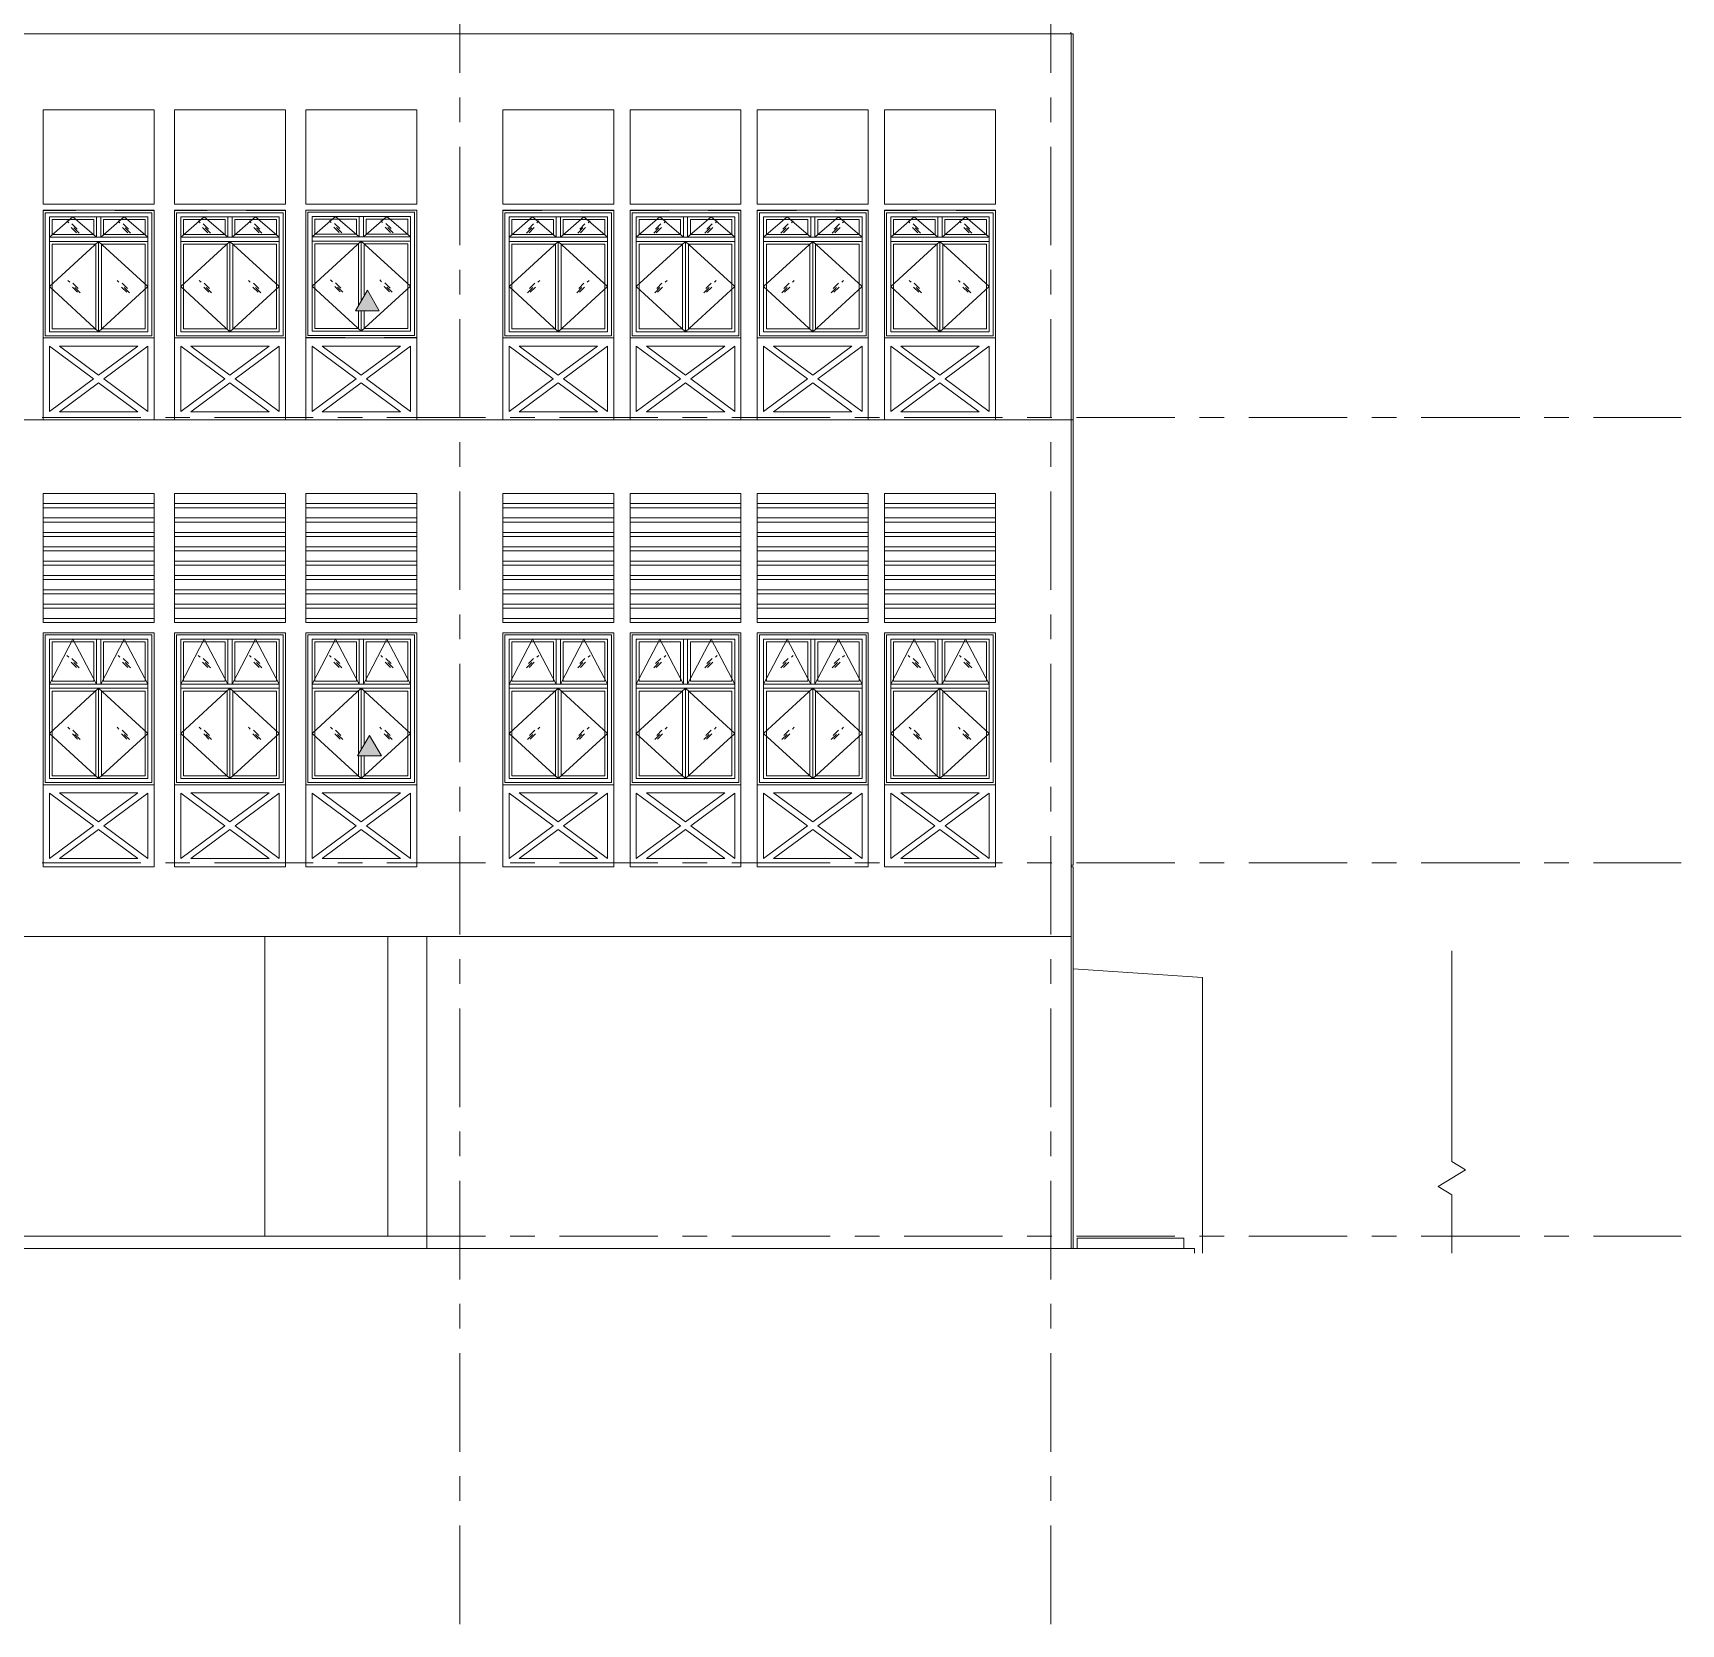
# Model space of a CAD drawing. Header units: millimetres. Extents: x -33493 to 146110, y 17338 to 47807.
# Drawn here: x 126032 to 146110, y 17338 to 36725 of the extents above; entities that cross this region are included whole.
import ezdxf

# ---------------------------------------------------------------- set-up
doc = ezdxf.new("R2010")
doc.units = ezdxf.units.MM
for name, pattern in [('Centre', [4762.5, 952.5, -714.375, 2381.25, -714.375]), ('Dash', [952.5, 476.25, -476.25]), ('Glass Symbol', [360, 90, -90, 90, -90]), ('IDA - Grid Line', [2100, 1200, -300, 300, -300])]:
    doc.linetypes.add(name, pattern=pattern)
for name, color, linetype, lineweight in [('0-1', 7, 'Continuous', 5), ('A-_DETA----_ED', 7, 'Continuous', 9), ('A-_DETA----_ED-1', 7, 'Continuous', 18)]:
    doc.layers.add(name, color=color, linetype=linetype, lineweight=lineweight)
for name, color, linetype, lineweight, true_color in [('A-_FLOR----_E-1', 6, 'Continuous', 9, 0xff00ff), ('A-_FLORLEVL_E-1', 9, 'IDA - Grid Line', 9, 0x808080), ('A-_GENM----_M-1', 6, 'Continuous', 9, 0xff00ff), ('A-_GENM----_M-2', 1, 'Continuous', 9, 0xff0000), ('A-_WALL----_E-1', 6, 'Continuous', 9, 0xff00ff), ('A-_WALLPRTN_E-1', 6, 'Continuous', 9, 0xff00ff), ('A-_WIND----_E-1', 6, 'Continuous', 9, 0xff00ff), ('A-_WIND----_E-2', 6, 'Dash', 9, 0xff00ff), ('A-_WIND----_E-3', 6, 'Centre', 9, 0xff00ff), ('A-_WIND----_E-4', 6, 'Glass Symbol', 9, 0xff00ff), ('M-_SANIFIXR_E-2', 7, 'Continuous', 9, 0x804000), ('M-_SANIFIXR_E-3', 6, 'Continuous', 9, 0xff00ff), ('S-_ANOTGRID_E-1', 9, 'IDA - Grid Line', 9, 0x808080), ('X_PART----_E-1', 6, 'Continuous', 9, 0xff00ff)]:
    doc.layers.add(name, color=color, linetype=linetype, lineweight=lineweight, true_color=true_color)

# ---------------------------------------------------------------- blocks, each defined once
blk = doc.blocks.new('M_SAN_IC - IC-5-2B-774656-DOOR _ wINDOW SCHEDULE - ELEVATION 4 Copy 1')
at = {"layer": 'M-_SANIFIXR_E-2'}
for p, q in [((75896, 22041), (75895, 22041)), ((75895, 22041), (75920, 22041)), ((75920, 22041), (76470, 22041)), ((76470, 22041), (76495, 22041)), ((76495, 22041), (76494, 22041))]:
    blk.add_line(p, q, dxfattribs=at)
at = {"layer": 'M-_SANIFIXR_E-3'}
for p, q in [((75546, 22040), (76846, 22040)), ((75546, 22040), (75546, 21915)), ((76846, 21915), (76846, 22040))]:
    blk.add_line(p, q, dxfattribs=at)
blk = doc.blocks.new('1599_DB_P_S_BLK2 23 0814_rvt-2-DOOR _ wINDOW SCHEDULE - ELEVATION 4 Copy 1')
at = {"layer": 'M-_SANIFIXR_E-3'}
blk.add_blockref('M_SAN_IC - IC-5-2B-774656-DOOR _ wINDOW SCHEDULE - ELEVATION 4 Copy 1', (0, 0), dxfattribs=at)
blk = doc.blocks.new('IDA - Casement w Top Hung - 2 Panels - 1400L X 1500H - B2-AW02-V26-DOOR _ wINDOW SCHEDULE - ELEVATION 4 Copy 1')
at = {"layer": 'A-_WIND----_E-1'}
for p, q in [((73275, 34485), (73275, 34235)), ((73850, 34485), (73275, 34485)), ((74475, 34485), (73275, 34485)), ((73275, 34485), (73275, 33085)), ((73310, 34270), (73310, 34450)), ((73310, 34450), (73815, 34450)), ((73815, 34450), (73815, 34270)), ((73850, 34485), (73850, 34235)), ((73850, 34235), (73850, 34485)), ((73850, 34485), (73900, 34485)), ((73900, 34485), (73900, 34235)), ((74475, 34485), (73900, 34485)), ((73900, 34485), (73900, 34235)), ((73935, 34270), (73935, 34450)), ((73935, 34450), (74440, 34450)), ((74440, 34450), (74440, 34270)), ((74475, 34485), (74475, 34235)), ((74475, 33085), (74475, 34485)), ((73275, 34235), (73850, 34235)), ((73275, 34185), (73275, 34235)), ((74475, 34235), (73275, 34235)), ((73275, 34185), (73275, 33085)), ((73875, 34185), (73275, 34185)), ((73275, 34185), (74475, 34185)), ((73815, 34270), (73310, 34270)), ((73310, 33120), (73310, 34150)), ((73310, 34150), (73840, 34150)), ((73840, 34150), (73840, 33120)), ((73850, 34235), (73900, 34235)), ((73875, 34185), (73875, 33085)), ((73875, 34185), (73875, 33085)), ((74475, 34185), (73875, 34185)), ((73900, 34235), (74475, 34235)), ((73910, 33120), (73910, 34150)), ((73910, 34150), (74440, 34150)), ((74440, 34270), (73935, 34270)), ((74440, 34150), (74440, 33120)), ((74475, 34235), (74475, 34185)), ((74475, 34185), (74475, 33085)), ((73275, 33085), (73875, 33085)), ((74475, 33085), (73275, 33085)), ((73840, 33120), (73310, 33120)), ((73875, 33085), (74475, 33085)), ((74440, 33120), (73910, 33120))]:
    blk.add_line(p, q, dxfattribs=at)
at = {"layer": 'A-_WIND----_E-2'}
blk.add_line((74550, 34560), (73200, 34560), dxfattribs=at)
at = {"layer": 'A-_WIND----_E-3'}
for p, q in [((73275, 34235), (73562, 34485)), ((73850, 34235), (73562, 34485)), ((73900, 34235), (74187, 34485)), ((74475, 34235), (74187, 34485)), ((73875, 34185), (73275, 33635)), ((73875, 34185), (74475, 33635)), ((73275, 33635), (73875, 33085)), ((74475, 33635), (73875, 33085))]:
    blk.add_line(p, q, dxfattribs=at)
at = {"layer": 'A-_WIND----_E-4'}
for p, q in [((73637, 34285), (73487, 34435)), ((73605, 34290), (73511, 34384)), ((73613, 34336), (73519, 34430)), ((74262, 34285), (74112, 34435)), ((74230, 34290), (74136, 34384)), ((74238, 34336), (74144, 34430)), ((73650, 33560), (73500, 33710)), ((73618, 33565), (73524, 33659)), ((73625, 33611), (73532, 33705)), ((74250, 33560), (74100, 33710)), ((74218, 33565), (74124, 33659)), ((74225, 33611), (74132, 33705))]:
    blk.add_line(p, q, dxfattribs=at)
blk = doc.blocks.new('IDA - Casement w Top Hung - 2 Panels - 1400L X 1500H - B2-AW02-V27-DOOR _ wINDOW SCHEDULE - ELEVATION 4 Copy 1')
at = {"layer": 'A-_WIND----_E-1'}
for p, q in [((68625, 34235), (68625, 34485)), ((69200, 34485), (68625, 34485)), ((68625, 34485), (68625, 33085)), ((69825, 34485), (68625, 34485)), ((68660, 34270), (68660, 34450)), ((68660, 34450), (69165, 34450)), ((69165, 34450), (69165, 34270)), ((69200, 34235), (69200, 34485)), ((69200, 34485), (69250, 34485)), ((69200, 34235), (69200, 34485)), ((69250, 34235), (69250, 34485)), ((69825, 34485), (69250, 34485)), ((69250, 34485), (69250, 34235)), ((69285, 34270), (69285, 34450)), ((69285, 34450), (69790, 34450)), ((69790, 34450), (69790, 34270)), ((69825, 34235), (69825, 34485)), ((69825, 33085), (69825, 34485)), ((68625, 34235), (69200, 34235)), ((68625, 34185), (68625, 34235)), ((69825, 34235), (68625, 34235)), ((68625, 33085), (68625, 34185)), ((69225, 34185), (68625, 34185)), ((68625, 34185), (69825, 34185)), ((69165, 34270), (68660, 34270)), ((68660, 33120), (68660, 34150)), ((68660, 34150), (69190, 34150)), ((69190, 34150), (69190, 33120)), ((69200, 34235), (69250, 34235)), ((69225, 33085), (69225, 34185)), ((69825, 34185), (69225, 34185)), ((69225, 33085), (69225, 34185)), ((69250, 34235), (69825, 34235)), ((69260, 33120), (69260, 34150)), ((69260, 34150), (69790, 34150)), ((69790, 34270), (69285, 34270)), ((69790, 34150), (69790, 33120)), ((69825, 34235), (69825, 34185)), ((69825, 33085), (69825, 34185)), ((68625, 33085), (69225, 33085)), ((69825, 33085), (68625, 33085)), ((69190, 33120), (68660, 33120)), ((69225, 33085), (69825, 33085)), ((69790, 33120), (69260, 33120))]:
    blk.add_line(p, q, dxfattribs=at)
at = {"layer": 'A-_WIND----_E-2'}
blk.add_line((68550, 34560), (69900, 34560), dxfattribs=at)
at = {"layer": 'A-_WIND----_E-3'}
for p, q in [((68625, 34235), (68912, 34485)), ((69200, 34235), (68912, 34485)), ((69250, 34235), (69537, 34485)), ((69825, 34235), (69537, 34485)), ((69225, 34185), (68625, 33635)), ((69225, 34185), (69825, 33635)), ((68625, 33635), (69225, 33085)), ((69825, 33635), (69225, 33085))]:
    blk.add_line(p, q, dxfattribs=at)
at = {"layer": 'A-_WIND----_E-4'}
for p, q in [((68837, 34285), (68987, 34435)), ((68861, 34336), (68955, 34430)), ((68869, 34290), (68963, 34384)), ((69462, 34285), (69612, 34435)), ((69486, 34336), (69580, 34430)), ((69494, 34290), (69588, 34384)), ((68850, 33560), (69000, 33710)), ((68874, 33611), (68968, 33705)), ((68882, 33565), (68975, 33659)), ((69450, 33560), (69600, 33710)), ((69474, 33611), (69568, 33705)), ((69482, 33565), (69575, 33659))]:
    blk.add_line(p, q, dxfattribs=at)
blk = doc.blocks.new('IDA - Casement w Top Hung - 2 Panels - 1400L X 1500H - B2-AW02A-V28-DOOR _ wINDOW SCHEDULE - ELEVATION 4 Copy 1')
at = {"layer": 'A-_WIND----_E-1'}
for p, q in [((66225, 34490), (66225, 34240)), ((66800, 34490), (66225, 34490)), ((67425, 34490), (66225, 34490)), ((66225, 34490), (66225, 33090)), ((66260, 34275), (66260, 34455)), ((66260, 34455), (66765, 34455)), ((66765, 34455), (66765, 34275)), ((66800, 34490), (66800, 34240)), ((66800, 34240), (66800, 34490)), ((66800, 34490), (66850, 34490)), ((66850, 34490), (66850, 34240)), ((67425, 34490), (66850, 34490)), ((66850, 34490), (66850, 34240)), ((66885, 34275), (66885, 34455)), ((66885, 34455), (67390, 34455)), ((67390, 34455), (67390, 34275)), ((67425, 34490), (67425, 34240)), ((67425, 33090), (67425, 34490)), ((66225, 34240), (66800, 34240)), ((66225, 34190), (66225, 34240)), ((67425, 34240), (66225, 34240)), ((66225, 34190), (66225, 33090)), ((66825, 34190), (66225, 34190)), ((66225, 34190), (67425, 34190)), ((66765, 34275), (66260, 34275)), ((66260, 33125), (66260, 34155)), ((66260, 34155), (66790, 34155)), ((66790, 34155), (66790, 33399)), ((66800, 34240), (66850, 34240)), ((66825, 34190), (66825, 33460)), ((66825, 34190), (66825, 33460)), ((67425, 34190), (66825, 34190)), ((66850, 34240), (67425, 34240)), ((66860, 33521), (66860, 34155)), ((66860, 34155), (67390, 34155)), ((67390, 34275), (66885, 34275)), ((67390, 34155), (67390, 33125)), ((67425, 34240), (67425, 34190)), ((67425, 34190), (67425, 33090)), ((66790, 33340), (66790, 33125)), ((66825, 33340), (66825, 33090)), ((66825, 33340), (66825, 33090)), ((66860, 33125), (66860, 33340)), ((66225, 33090), (66825, 33090)), ((67425, 33090), (66225, 33090)), ((66790, 33125), (66260, 33125)), ((66825, 33090), (67425, 33090)), ((67390, 33125), (66860, 33125))]:
    blk.add_line(p, q, dxfattribs=at)
at = {"layer": 'A-_WIND----_E-2'}
blk.add_line((66150, 33015), (67500, 33015), dxfattribs=at)
at = {"layer": 'A-_WIND----_E-3'}
for p, q in [((66225, 34240), (66512, 34490)), ((66800, 34240), (66512, 34490)), ((66850, 34240), (67137, 34490)), ((67425, 34240), (67137, 34490)), ((66825, 34190), (66225, 33640)), ((66825, 34190), (67425, 33640)), ((66225, 33640), (66825, 33090)), ((67425, 33640), (66825, 33090))]:
    blk.add_line(p, q, dxfattribs=at)
at = {"layer": 'A-_WIND----_E-4'}
for p, q in [((66587, 34290), (66437, 34440)), ((66555, 34295), (66461, 34389)), ((66563, 34341), (66469, 34435)), ((67212, 34290), (67062, 34440)), ((67180, 34295), (67086, 34389)), ((67188, 34341), (67094, 34435)), ((66600, 33565), (66450, 33715)), ((66568, 33570), (66474, 33664)), ((66575, 33616), (66482, 33710)), ((67200, 33565), (67050, 33715)), ((67168, 33570), (67074, 33664)), ((67175, 33616), (67082, 33710))]:
    blk.add_line(p, q, dxfattribs=at)
blk = doc.blocks.new('IDA - Casement w Top Hung - 2 Panels - 1400L X 1800H - B2-AW01-3560557-DOOR _ wINDOW SCHEDULE - ELEVATION 4 Copy 1')
at = {"layer": 'A-_WIND----_E-1'}
for p, q in [((1425, 29340), (1425, 28790)), ((2000, 29340), (1425, 29340)), ((2625, 29340), (1425, 29340)), ((1425, 29340), (1425, 27640)), ((2000, 29340), (2000, 28790)), ((2000, 28790), (2000, 29340)), ((2000, 29340), (2050, 29340)), ((2050, 29340), (2050, 28790)), ((2625, 29340), (2050, 29340)), ((2050, 29340), (2050, 28790)), ((2625, 29340), (2625, 28790)), ((2625, 27640), (2625, 29340)), ((1460, 28825), (1460, 29305)), ((1460, 29305), (1965, 29305)), ((1965, 29305), (1965, 28825)), ((2085, 28825), (2085, 29305)), ((2085, 29305), (2590, 29305)), ((2590, 29305), (2590, 28825)), ((1425, 28790), (2000, 28790)), ((1425, 28740), (1425, 28790)), ((2625, 28790), (1425, 28790)), ((1425, 28740), (1425, 27640)), ((2025, 28740), (1425, 28740)), ((1425, 28740), (2625, 28740)), ((1965, 28825), (1460, 28825)), ((2000, 28790), (2050, 28790)), ((2025, 28740), (2025, 27640)), ((2025, 28740), (2025, 27640)), ((2625, 28740), (2025, 28740)), ((2050, 28790), (2625, 28790)), ((2590, 28825), (2085, 28825)), ((2625, 28790), (2625, 28740)), ((2625, 28740), (2625, 27640)), ((1460, 27675), (1460, 28705)), ((1460, 28705), (1990, 28705)), ((1990, 28705), (1990, 27675)), ((2060, 27675), (2060, 28705)), ((2060, 28705), (2590, 28705)), ((2590, 28705), (2590, 27675)), ((1425, 27640), (2025, 27640)), ((2625, 27640), (1425, 27640)), ((1990, 27675), (1460, 27675)), ((2025, 27640), (2625, 27640)), ((2590, 27675), (2060, 27675))]:
    blk.add_line(p, q, dxfattribs=at)
at = {"layer": 'A-_WIND----_E-3'}
for p, q in [((1425, 28790), (1712, 29340)), ((2000, 28790), (1712, 29340)), ((2050, 28790), (2337, 29340)), ((2625, 28790), (2337, 29340)), ((2025, 28740), (1425, 28190)), ((2025, 28740), (2625, 28190)), ((1425, 28190), (2025, 27640)), ((2625, 28190), (2025, 27640))]:
    blk.add_line(p, q, dxfattribs=at)
at = {"layer": 'A-_WIND----_E-4'}
for p, q in [((1787, 28990), (1637, 29140)), ((1763, 29041), (1669, 29135)), ((2412, 28990), (2262, 29140)), ((2388, 29041), (2294, 29135)), ((1755, 28995), (1661, 29089)), ((2380, 28995), (2286, 29089)), ((1800, 28115), (1650, 28265)), ((1768, 28120), (1674, 28214)), ((1775, 28166), (1682, 28260)), ((2400, 28115), (2250, 28265)), ((2368, 28120), (2274, 28214)), ((2375, 28166), (2282, 28260))]:
    blk.add_line(p, q, dxfattribs=at)
blk = doc.blocks.new('IDA - Casement w Top Hung - 2 Panels - 1400L X 1800H - B2-AW01-3560558-DOOR _ wINDOW SCHEDULE - ELEVATION 4 Copy 1')
at = {"layer": 'A-_WIND----_E-1'}
for p, q in [((-3225, 28790), (-3225, 29340)), ((-2650, 29340), (-3225, 29340)), ((-3225, 29340), (-3225, 27640)), ((-2025, 29340), (-3225, 29340)), ((-2650, 28790), (-2650, 29340)), ((-2650, 29340), (-2600, 29340)), ((-2650, 28790), (-2650, 29340)), ((-2600, 28790), (-2600, 29340)), ((-2025, 29340), (-2600, 29340)), ((-2600, 29340), (-2600, 28790)), ((-2025, 28790), (-2025, 29340)), ((-2025, 27640), (-2025, 29340)), ((-3190, 28825), (-3190, 29305)), ((-3190, 29305), (-2685, 29305)), ((-2685, 29305), (-2685, 28825)), ((-2565, 28825), (-2565, 29305)), ((-2565, 29305), (-2060, 29305)), ((-2060, 29305), (-2060, 28825)), ((-3225, 28790), (-2650, 28790)), ((-3225, 28740), (-3225, 28790)), ((-2025, 28790), (-3225, 28790)), ((-3225, 27640), (-3225, 28740)), ((-2625, 28740), (-3225, 28740)), ((-3225, 28740), (-2025, 28740)), ((-2685, 28825), (-3190, 28825)), ((-2650, 28790), (-2600, 28790)), ((-2625, 27640), (-2625, 28740)), ((-2025, 28740), (-2625, 28740)), ((-2625, 27640), (-2625, 28740)), ((-2600, 28790), (-2025, 28790)), ((-2060, 28825), (-2565, 28825)), ((-2025, 28790), (-2025, 28740)), ((-2025, 27640), (-2025, 28740)), ((-3190, 27675), (-3190, 28705)), ((-3190, 28705), (-2660, 28705)), ((-2660, 28705), (-2660, 27675)), ((-2590, 27675), (-2590, 28705)), ((-2590, 28705), (-2060, 28705)), ((-2060, 28705), (-2060, 27675)), ((-3225, 27640), (-2625, 27640)), ((-2025, 27640), (-3225, 27640)), ((-2660, 27675), (-3190, 27675)), ((-2625, 27640), (-2025, 27640)), ((-2060, 27675), (-2590, 27675))]:
    blk.add_line(p, q, dxfattribs=at)
at = {"layer": 'A-_WIND----_E-3'}
for p, q in [((-3225, 28790), (-2938, 29340)), ((-2650, 28790), (-2938, 29340)), ((-2600, 28790), (-2313, 29340)), ((-2025, 28790), (-2313, 29340)), ((-2625, 28740), (-3225, 28190)), ((-2625, 28740), (-2025, 28190)), ((-3225, 28190), (-2625, 27640)), ((-2025, 28190), (-2625, 27640))]:
    blk.add_line(p, q, dxfattribs=at)
at = {"layer": 'A-_WIND----_E-4'}
for p, q in [((-3013, 28990), (-2863, 29140)), ((-2989, 29041), (-2895, 29135)), ((-2388, 28990), (-2238, 29140)), ((-2364, 29041), (-2270, 29135)), ((-2981, 28995), (-2887, 29089)), ((-2356, 28995), (-2262, 29089)), ((-3000, 28115), (-2850, 28265)), ((-2976, 28166), (-2882, 28260)), ((-2968, 28120), (-2875, 28214)), ((-2400, 28115), (-2250, 28265)), ((-2376, 28166), (-2282, 28260)), ((-2368, 28120), (-2275, 28214))]:
    blk.add_line(p, q, dxfattribs=at)
blk = doc.blocks.new('IDA - Casement w Top Hung - 2 Panels - 1400L X 1800H - B2-AW01A-V33-DOOR _ wINDOW SCHEDULE - ELEVATION 4 Copy 1')
at = {"layer": 'A-_WIND----_E-1'}
for p, q in [((66225, 29340), (66225, 28790)), ((66800, 29340), (66225, 29340)), ((67425, 29340), (66225, 29340)), ((66225, 29340), (66225, 27640)), ((66800, 29340), (66800, 28790)), ((66800, 28790), (66800, 29340)), ((66800, 29340), (66850, 29340)), ((66850, 29340), (66850, 28790)), ((67425, 29340), (66850, 29340)), ((66850, 29340), (66850, 28790)), ((67425, 29340), (67425, 28790)), ((67425, 27640), (67425, 29340)), ((66260, 28825), (66260, 29305)), ((66260, 29305), (66765, 29305)), ((66765, 29305), (66765, 28825)), ((66885, 28825), (66885, 29305)), ((66885, 29305), (67390, 29305)), ((67390, 29305), (67390, 28825)), ((66225, 28790), (66800, 28790)), ((66225, 28740), (66225, 28790)), ((67425, 28790), (66225, 28790)), ((66225, 28740), (66225, 27640)), ((66825, 28740), (66225, 28740)), ((66225, 28740), (67425, 28740)), ((66765, 28825), (66260, 28825)), ((66800, 28790), (66850, 28790)), ((66825, 28740), (66825, 27992)), ((66825, 28740), (66825, 27992)), ((67425, 28740), (66825, 28740)), ((66850, 28790), (67425, 28790)), ((67390, 28825), (66885, 28825)), ((67425, 28790), (67425, 28740)), ((67425, 28740), (67425, 27640)), ((66260, 27675), (66260, 28705)), ((66260, 28705), (66790, 28705)), ((66790, 28705), (66790, 27931)), ((66860, 28052), (66860, 28705)), ((66860, 28705), (67390, 28705)), ((67390, 28705), (67390, 27675)), ((66790, 27915), (66790, 27675)), ((66825, 27915), (66825, 27640)), ((66825, 27915), (66825, 27640)), ((66860, 27675), (66860, 27915)), ((66225, 27640), (66825, 27640)), ((67425, 27640), (66225, 27640)), ((66790, 27675), (66260, 27675)), ((66825, 27640), (67425, 27640)), ((67390, 27675), (66860, 27675))]:
    blk.add_line(p, q, dxfattribs=at)
at = {"layer": 'A-_WIND----_E-3'}
for p, q in [((66225, 28790), (66512, 29340)), ((66800, 28790), (66512, 29340)), ((66850, 28790), (67137, 29340)), ((67425, 28790), (67137, 29340)), ((66825, 28740), (66225, 28190)), ((66825, 28740), (67425, 28190)), ((66225, 28190), (66825, 27640)), ((67425, 28190), (66825, 27640))]:
    blk.add_line(p, q, dxfattribs=at)
at = {"layer": 'A-_WIND----_E-4'}
for p, q in [((66587, 28990), (66437, 29140)), ((66563, 29041), (66469, 29135)), ((67212, 28990), (67062, 29140)), ((67188, 29041), (67094, 29135)), ((66555, 28995), (66461, 29089)), ((67180, 28995), (67086, 29089)), ((66600, 28115), (66450, 28265)), ((66568, 28120), (66474, 28214)), ((66575, 28166), (66482, 28260)), ((67200, 28115), (67050, 28265)), ((67168, 28120), (67074, 28214)), ((67175, 28166), (67082, 28260))]:
    blk.add_line(p, q, dxfattribs=at)
blk = doc.blocks.new('Wall Motif - Type 1-6012128-DOOR _ wINDOW SCHEDULE - ELEVATION 4 Copy 1')
at = {"layer": 'A-_GENM----_M-1'}
for p, q in [((73000, 33010), (71650, 33010)), ((71725, 32112), (71725, 32908)), ((71725, 32908), (72262, 32510)), ((72325, 32557), (71848, 32910)), ((71848, 32910), (72802, 32910)), ((72802, 32910), (72325, 32557)), ((72388, 32510), (72925, 32908)), ((72925, 32908), (72925, 32112)), ((72262, 32510), (71725, 32112)), ((71848, 32110), (72325, 32463)), ((72325, 32463), (72802, 32110)), ((72925, 32112), (72388, 32510)), ((72802, 32110), (71848, 32110))]:
    blk.add_line(p, q, dxfattribs=at)
blk = doc.blocks.new('IDA - FAP - 1300H-4450683-DOOR _ wINDOW SCHEDULE - ELEVATION 4 Copy 1')
at = {"layer": 'A-_GENM----_M-2'}
blk.add_hatch(color=256, dxfattribs=at).paths.add_polyline_path([(9224, 27915), (9513, 27915), (9369, 28165), (9229, 27924)])
for p, q in [((9369, 28165), (9224, 27915)), ((9513, 27915), (9369, 28165)), ((9224, 27915), (9513, 27915))]:
    blk.add_line(p, q, dxfattribs=at)
blk = doc.blocks.new('Wall Motif FACADE PART - Type 1-5780946-DOOR _ wINDOW SCHEDULE - ELEVATION 4 Copy 1')
at = {"layer": 'A-_GENM----_M-1'}
for p, q in [((73200, 30990), (74550, 30990)), ((74550, 30940), (73200, 30940)), ((73200, 30815), (74550, 30815)), ((74550, 30765), (73200, 30765)), ((73200, 30640), (74550, 30640)), ((74550, 30590), (73200, 30590)), ((73200, 30465), (74550, 30465)), ((74550, 30415), (73200, 30415)), ((73200, 30290), (74550, 30290)), ((74550, 30240), (73200, 30240)), ((73200, 30115), (74550, 30115)), ((74550, 30065), (73200, 30065)), ((73200, 29940), (74550, 29940)), ((74550, 29890), (73200, 29890)), ((73200, 29765), (74550, 29765)), ((74550, 29715), (73200, 29715)), ((73200, 29590), (74550, 29590))]:
    blk.add_line(p, q, dxfattribs=at)
blk = doc.blocks.new('IDA - M_Break Line - IDA - M_Break Line-3262462-DOOR _ wINDOW SCHEDULE - ELEVATION 4 Copy 1')
at = {"layer": 'A-_DETA----_ED-1'}
for p, q in [((80111, 25541), (80111, 22973)), ((80111, 22973), (80276, 22872)), ((80276, 22872), (79945, 22670)), ((79945, 22670), (80111, 22569)), ((80111, 22569), (80111, 21858))]:
    blk.add_line(p, q, dxfattribs=at)

msp = doc.modelspace()

# ---------------------------------------------------------------- linework, layer by layer
at = {"layer": 'A-_FLOR----_E-1'}
for p, q in [((67535, 22065), (130831.6, 22065)), ((109706.6, 21915), (140181.6, 21915)), ((140181.6, 21915), (140181.6, 21858.4))]:
    msp.add_line(p, q, dxfattribs=at)
at = {"layer": 'A-_FLORLEVL_E-1'}
for p, q in [((46344.7, 32040), (146110.4, 32040)), ((46344.7, 26615), (146110.4, 26615)), ((46344.7, 22065), (146110.4, 22065))]:
    msp.add_line(p, q, dxfattribs=at)
at = {"layer": 'A-_WALL----_E-1'}
for p, q in [((138681.6, 36715), (58981.6, 36715)), ((138676.6, 36715), (138676.6, 36735)), ((126156.6, 34640), (126156.6, 35790)), ((126156.6, 35790), (127506.6, 35790)), ((127506.6, 35790), (127506.6, 34640)), ((127756.6, 34640), (127756.6, 35790)), ((127756.6, 35790), (129106.6, 35790)), ((129106.6, 35790), (129106.6, 34640)), ((129356.6, 34640), (129356.6, 35790)), ((129356.6, 35790), (130706.6, 35790)), ((130706.6, 35790), (130706.6, 34640)), ((131756.6, 34640), (131756.6, 35790)), ((131756.6, 35790), (133106.6, 35790)), ((133106.6, 35790), (133106.6, 34640)), ((133306.6, 34640), (133306.6, 35790)), ((133306.6, 35790), (134656.6, 35790)), ((134656.6, 35790), (134656.6, 34640)), ((134856.6, 34640), (134856.6, 35790)), ((134856.6, 35790), (136206.6, 35790)), ((136206.6, 35790), (136206.6, 34640)), ((136406.6, 34640), (136406.6, 35790)), ((136406.6, 35790), (137756.6, 35790)), ((137756.6, 35790), (137756.6, 34640)), ((127506.6, 34640), (126156.6, 34640)), ((126156.6, 32010), (126156.6, 34565)), ((126156.6, 34565), (127506.6, 34565)), ((127506.6, 34565), (127506.6, 32010)), ((129106.6, 34640), (127756.6, 34640)), ((127756.6, 32010), (127756.6, 34565)), ((127756.6, 34565), (129106.6, 34565)), ((129106.6, 34565), (129106.6, 32010)), ((130706.6, 34640), (129356.6, 34640)), ((129356.6, 32010), (129356.6, 34565)), ((129356.6, 34565), (130706.6, 34565)), ((129381.6, 33040), (129381.6, 34540)), ((129381.6, 34540), (130681.6, 34540)), ((130681.6, 34540), (130681.6, 33040)), ((130706.6, 34565), (130706.6, 32010)), ((133106.6, 34640), (131756.6, 34640)), ((131756.6, 32010), (131756.6, 34565)), ((131756.6, 34565), (133106.6, 34565)), ((133106.6, 34565), (133106.6, 32010)), ((134656.6, 34640), (133306.6, 34640)), ((133306.6, 32010), (133306.6, 34565)), ((133306.6, 34565), (134656.6, 34565)), ((134656.6, 34565), (134656.6, 32010)), ((136206.6, 34640), (134856.6, 34640)), ((134856.6, 32010), (134856.6, 34565)), ((134856.6, 34565), (136206.6, 34565)), ((136206.6, 34565), (136206.6, 32010)), ((137756.6, 34640), (136406.6, 34640)), ((136406.6, 32010), (136406.6, 34565)), ((136406.6, 34565), (137756.6, 34565)), ((137756.6, 34565), (137756.6, 32010)), ((126181.6, 33035), (126181.6, 34535)), ((126181.6, 34535), (127481.6, 34535)), ((127481.6, 34535), (127481.6, 33035)), ((127781.6, 33035), (127781.6, 34535)), ((127781.6, 34535), (129081.6, 34535)), ((129081.6, 34535), (129081.6, 33035)), ((131781.6, 33035), (131781.6, 34535)), ((131781.6, 34535), (133081.6, 34535)), ((133081.6, 34535), (133081.6, 33035)), ((133331.6, 33035), (133331.6, 34535)), ((133331.6, 34535), (134631.6, 34535)), ((134631.6, 34535), (134631.6, 33035)), ((134881.6, 33035), (134881.6, 34535)), ((134881.6, 34535), (136181.6, 34535)), ((136181.6, 34535), (136181.6, 33035)), ((136431.6, 33035), (136431.6, 34535)), ((136431.6, 34535), (137731.6, 34535)), ((137731.6, 34535), (137731.6, 33035)), ((127481.6, 33035), (126181.6, 33035)), ((129081.6, 33035), (127781.6, 33035)), ((130681.6, 33040), (129381.6, 33040)), ((133081.6, 33035), (131781.6, 33035)), ((134631.6, 33035), (133331.6, 33035)), ((136181.6, 33035), (134881.6, 33035)), ((137731.6, 33035), (136431.6, 33035)), ((138681.6, 32010), (101906.6, 32010)), ((138681.6, 25715), (138681.6, 32010)), ((126156.6, 31115), (127506.6, 31115)), ((126156.6, 29540), (126156.6, 31115)), ((127506.6, 31115), (127506.6, 29540)), ((127756.6, 31115), (129106.6, 31115)), ((127756.6, 29540), (127756.6, 31115)), ((129106.6, 31115), (129106.6, 29540)), ((129356.6, 31115), (130706.6, 31115)), ((129356.6, 29540), (129356.6, 31115)), ((130706.6, 31115), (130706.6, 29540)), ((131756.6, 31115), (133106.6, 31115)), ((131756.6, 29540), (131756.6, 31115)), ((133106.6, 31115), (133106.6, 29540)), ((133306.6, 31115), (134656.6, 31115)), ((133306.6, 29540), (133306.6, 31115)), ((134656.6, 31115), (134656.6, 29540)), ((134856.6, 31115), (136206.6, 31115)), ((134856.6, 29540), (134856.6, 31115)), ((136206.6, 31115), (136206.6, 29540)), ((136406.6, 31115), (137756.6, 31115)), ((136406.6, 29540), (136406.6, 31115)), ((137756.6, 31115), (137756.6, 29540)), ((127506.6, 29540), (126156.6, 29540)), ((129106.6, 29540), (127756.6, 29540)), ((130706.6, 29540), (129356.6, 29540)), ((133106.6, 29540), (131756.6, 29540)), ((134656.6, 29540), (133306.6, 29540)), ((136206.6, 29540), (134856.6, 29540)), ((137756.6, 29540), (136406.6, 29540)), ((126156.6, 26565), (126156.6, 29415)), ((126156.6, 29415), (127506.6, 29415)), ((126181.6, 27590), (126181.6, 29390)), ((126181.6, 29390), (127481.6, 29390)), ((127481.6, 29390), (127481.6, 27590)), ((127506.6, 29415), (127506.6, 26565)), ((127756.6, 26565), (127756.6, 29415)), ((127756.6, 29415), (129106.6, 29415)), ((127781.6, 27590), (127781.6, 29390)), ((127781.6, 29390), (129081.6, 29390)), ((129081.6, 29390), (129081.6, 27590)), ((129106.6, 29415), (129106.6, 26565)), ((129356.6, 26565), (129356.6, 29415)), ((129356.6, 29415), (130706.6, 29415)), ((129381.6, 27590), (129381.6, 29390)), ((129381.6, 29390), (130681.6, 29390)), ((130681.6, 29390), (130681.6, 27590)), ((130706.6, 29415), (130706.6, 26565)), ((131756.6, 26565), (131756.6, 29415)), ((131756.6, 29415), (133106.6, 29415)), ((131781.6, 27590), (131781.6, 29390)), ((131781.6, 29390), (133081.6, 29390)), ((133081.6, 29390), (133081.6, 27590)), ((133106.6, 29415), (133106.6, 26565)), ((133306.6, 26565), (133306.6, 29415)), ((133306.6, 29415), (134656.6, 29415)), ((133331.6, 27590), (133331.6, 29390)), ((133331.6, 29390), (134631.6, 29390)), ((134631.6, 29390), (134631.6, 27590)), ((134656.6, 29415), (134656.6, 26565)), ((134856.6, 26565), (134856.6, 29415)), ((134856.6, 29415), (136206.6, 29415)), ((134881.6, 27590), (134881.6, 29390)), ((134881.6, 29390), (136181.6, 29390)), ((136181.6, 29390), (136181.6, 27590)), ((136206.6, 29415), (136206.6, 26565)), ((136406.6, 26565), (136406.6, 29415)), ((136406.6, 29415), (137756.6, 29415)), ((136431.6, 27590), (136431.6, 29390)), ((136431.6, 29390), (137731.6, 29390)), ((137731.6, 29390), (137731.6, 27590)), ((137756.6, 29415), (137756.6, 26565)), ((127481.6, 27590), (126181.6, 27590)), ((129081.6, 27590), (127781.6, 27590)), ((130681.6, 27590), (129381.6, 27590)), ((133081.6, 27590), (131781.6, 27590)), ((134631.6, 27590), (133331.6, 27590)), ((136181.6, 27590), (134881.6, 27590)), ((137731.6, 27590), (136431.6, 27590)), ((127506.6, 26565), (126156.6, 26565)), ((129106.6, 26565), (127756.6, 26565)), ((130706.6, 26565), (129356.6, 26565)), ((133106.6, 26565), (131756.6, 26565)), ((134656.6, 26565), (133306.6, 26565)), ((136206.6, 26565), (134856.6, 26565)), ((137756.6, 26565), (136406.6, 26565)), ((102031.6, 25715), (138681.6, 25715)), ((130831.6, 25715), (130831.6, 21915)), ((140281.6, 25217), (138706.6, 25321.1)), ((140281.6, 21858.4), (140281.6, 25217))]:
    msp.add_line(p, q, dxfattribs=at)
at = {"layer": 'A-_WALLPRTN_E-1'}
for p, q in [((128856.6, 25715), (128856.6, 22065)), ((130356.6, 25715), (130356.6, 22065))]:
    msp.add_line(p, q, dxfattribs=at)
at = {"layer": 'S-_ANOTGRID_E-1'}
for p, q in [((131231.6, 17337.9), (131231.6, 46606.8)), ((138431.6, 17337.9), (138431.6, 46606.8))]:
    msp.add_line(p, q, dxfattribs=at)
at = {"layer": 'X_PART----_E-1'}
for p, q in [((138681.6, 32010), (138681.6, 36715)), ((138681.6, 36715), (138706.6, 36715)), ((138706.6, 36715), (138706.6, 32010)), ((138706.6, 32010), (138681.6, 32010)), ((138706.6, 32010), (138706.6, 26585)), ((138706.6, 26585), (138681.6, 26585)), ((138681.6, 26565), (138706.6, 26565)), ((138706.6, 26565), (138706.6, 25715)), ((138681.6, 21915), (138681.6, 25715)), ((138706.6, 25715), (138706.6, 21915))]:
    msp.add_line(p, q, dxfattribs=at)

# ---------------------------------------------------------------- block references
at = {"layer": '0-1'}
msp.add_blockref('1599_DB_P_S_BLK2 23 0814_rvt-2-DOOR _ wINDOW SCHEDULE - ELEVATION 4 Copy 1', (63207, 0), dxfattribs=at)
at = {"layer": 'A-_DETA----_ED'}
msp.add_blockref('IDA - M_Break Line - IDA - M_Break Line-3262462-DOOR _ wINDOW SCHEDULE - ELEVATION 4 Copy 1', (63207, 0), dxfattribs=at)
at = {"layer": 'A-_GENM----_M-1'}
for name, p in [('Wall Motif - Type 1-6012128-DOOR _ wINDOW SCHEDULE - ELEVATION 4 Copy 1', (54507, 0)), ('Wall Motif - Type 1-6012128-DOOR _ wINDOW SCHEDULE - ELEVATION 4 Copy 1', (56107, 0)), ('Wall Motif - Type 1-6012128-DOOR _ wINDOW SCHEDULE - ELEVATION 4 Copy 1', (57707, 0)), ('Wall Motif - Type 1-6012128-DOOR _ wINDOW SCHEDULE - ELEVATION 4 Copy 1', (60107, 0)), ('Wall Motif - Type 1-6012128-DOOR _ wINDOW SCHEDULE - ELEVATION 4 Copy 1', (61657, 0)), ('Wall Motif - Type 1-6012128-DOOR _ wINDOW SCHEDULE - ELEVATION 4 Copy 1', (63207, 0)), ('Wall Motif - Type 1-6012128-DOOR _ wINDOW SCHEDULE - ELEVATION 4 Copy 1', (64757, 0)), ('Wall Motif FACADE PART - Type 1-5780946-DOOR _ wINDOW SCHEDULE - ELEVATION 4 Copy 1', (52957, 0)), ('Wall Motif FACADE PART - Type 1-5780946-DOOR _ wINDOW SCHEDULE - ELEVATION 4 Copy 1', (54557, 0)), ('Wall Motif FACADE PART - Type 1-5780946-DOOR _ wINDOW SCHEDULE - ELEVATION 4 Copy 1', (56157, 0)), ('Wall Motif FACADE PART - Type 1-5780946-DOOR _ wINDOW SCHEDULE - ELEVATION 4 Copy 1', (58557, 0)), ('Wall Motif FACADE PART - Type 1-5780946-DOOR _ wINDOW SCHEDULE - ELEVATION 4 Copy 1', (60107, 0)), ('Wall Motif FACADE PART - Type 1-5780946-DOOR _ wINDOW SCHEDULE - ELEVATION 4 Copy 1', (61657, 0)), ('Wall Motif FACADE PART - Type 1-5780946-DOOR _ wINDOW SCHEDULE - ELEVATION 4 Copy 1', (63207, 0)), ('Wall Motif - Type 1-6012128-DOOR _ wINDOW SCHEDULE - ELEVATION 4 Copy 1', (54507, -5445)), ('Wall Motif - Type 1-6012128-DOOR _ wINDOW SCHEDULE - ELEVATION 4 Copy 1', (56107, -5445)), ('Wall Motif - Type 1-6012128-DOOR _ wINDOW SCHEDULE - ELEVATION 4 Copy 1', (57707, -5445)), ('Wall Motif - Type 1-6012128-DOOR _ wINDOW SCHEDULE - ELEVATION 4 Copy 1', (60107, -5445)), ('Wall Motif - Type 1-6012128-DOOR _ wINDOW SCHEDULE - ELEVATION 4 Copy 1', (61657, -5445)), ('Wall Motif - Type 1-6012128-DOOR _ wINDOW SCHEDULE - ELEVATION 4 Copy 1', (63207, -5445)), ('Wall Motif - Type 1-6012128-DOOR _ wINDOW SCHEDULE - ELEVATION 4 Copy 1', (64757, -5445))]:
    msp.add_blockref(name, p, dxfattribs=at)
at = {"layer": 'A-_GENM----_M-2'}
for p in [(120738.1, 5425), (120763, 0)]:
    msp.add_blockref('IDA - FAP - 1300H-4450683-DOOR _ wINDOW SCHEDULE - ELEVATION 4 Copy 1', p, dxfattribs=at)
at = {"layer": 'A-_WIND----_E-1'}
for name, p in [('IDA - Casement w Top Hung - 2 Panels - 1400L X 1500H - B2-AW02-V26-DOOR _ wINDOW SCHEDULE - ELEVATION 4 Copy 1', (52957, 0)), ('IDA - Casement w Top Hung - 2 Panels - 1400L X 1500H - B2-AW02-V26-DOOR _ wINDOW SCHEDULE - ELEVATION 4 Copy 1', (54557, 0)), ('IDA - Casement w Top Hung - 2 Panels - 1400L X 1500H - B2-AW02-V27-DOOR _ wINDOW SCHEDULE - ELEVATION 4 Copy 1', (63207, 0)), ('IDA - Casement w Top Hung - 2 Panels - 1400L X 1500H - B2-AW02-V27-DOOR _ wINDOW SCHEDULE - ELEVATION 4 Copy 1', (64757, 0)), ('IDA - Casement w Top Hung - 2 Panels - 1400L X 1500H - B2-AW02-V27-DOOR _ wINDOW SCHEDULE - ELEVATION 4 Copy 1', (66307, 0)), ('IDA - Casement w Top Hung - 2 Panels - 1400L X 1500H - B2-AW02-V26-DOOR _ wINDOW SCHEDULE - ELEVATION 4 Copy 1', (63207, 0)), ('IDA - Casement w Top Hung - 2 Panels - 1400L X 1500H - B2-AW02A-V28-DOOR _ wINDOW SCHEDULE - ELEVATION 4 Copy 1', (63207, 0)), ('IDA - Casement w Top Hung - 2 Panels - 1400L X 1800H - B2-AW01-3560557-DOOR _ wINDOW SCHEDULE - ELEVATION 4 Copy 1', (124807, 0)), ('IDA - Casement w Top Hung - 2 Panels - 1400L X 1800H - B2-AW01-3560557-DOOR _ wINDOW SCHEDULE - ELEVATION 4 Copy 1', (126407, 0)), ('IDA - Casement w Top Hung - 2 Panels - 1400L X 1800H - B2-AW01A-V33-DOOR _ wINDOW SCHEDULE - ELEVATION 4 Copy 1', (63207, 0)), ('IDA - Casement w Top Hung - 2 Panels - 1400L X 1800H - B2-AW01-3560558-DOOR _ wINDOW SCHEDULE - ELEVATION 4 Copy 1', (135057, 0)), ('IDA - Casement w Top Hung - 2 Panels - 1400L X 1800H - B2-AW01-3560558-DOOR _ wINDOW SCHEDULE - ELEVATION 4 Copy 1', (136607, 0)), ('IDA - Casement w Top Hung - 2 Panels - 1400L X 1800H - B2-AW01-3560558-DOOR _ wINDOW SCHEDULE - ELEVATION 4 Copy 1', (138157, 0)), ('IDA - Casement w Top Hung - 2 Panels - 1400L X 1800H - B2-AW01-3560557-DOOR _ wINDOW SCHEDULE - ELEVATION 4 Copy 1', (135057, 0))]:
    msp.add_blockref(name, p, dxfattribs=at)

doc.saveas('drawing.dxf')
